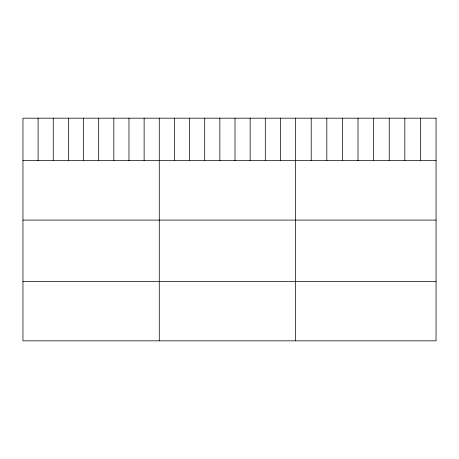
<?xml version="1.0" encoding="UTF-8"?>
<svg xmlns="http://www.w3.org/2000/svg" width="459" height="459" viewBox="0 0 459 459"><rect width="100%" height="100%" fill="white"/><g stroke="black" fill="none" stroke-linecap="round" stroke-linejoin="round"><path stroke-width="0.69" d="M22.95 160.639L436.05 160.639M22.95 220.102L436.05 220.102M22.95 281.361L436.05 281.361M420.444 118.175L420.444 160.639M404.838 118.175L404.838 160.639M389.232 118.175L389.232 160.639M373.626 118.175L373.626 160.639M358.02 118.175L358.02 160.639M342.414 118.175L342.414 160.639M326.808 118.175L326.808 160.639M311.202 118.175L311.202 160.639M295.596 118.175L295.596 340.825M280.449 118.175L280.449 160.639M265.302 118.175L265.302 160.639M250.155 118.175L250.155 160.639M235.008 118.175L235.008 160.639M219.861 118.175L219.861 160.639M204.714 118.175L204.714 160.639M189.567 118.175L189.567 160.639M174.42 118.175L174.42 160.639M159.273 118.175L159.273 340.825M144.126 118.175L144.126 160.639M128.979 118.175L128.979 160.639M113.832 118.175L113.832 160.639M98.685 118.175L98.685 160.639M83.538 118.175L83.538 160.639M68.391 118.175L68.391 160.639M53.244 118.175L53.244 160.639M38.097 118.175L38.097 160.639M436.05 118.175L22.95 118.175L22.95 340.825L436.05 340.825L436.05 118.175"/></g></svg>
